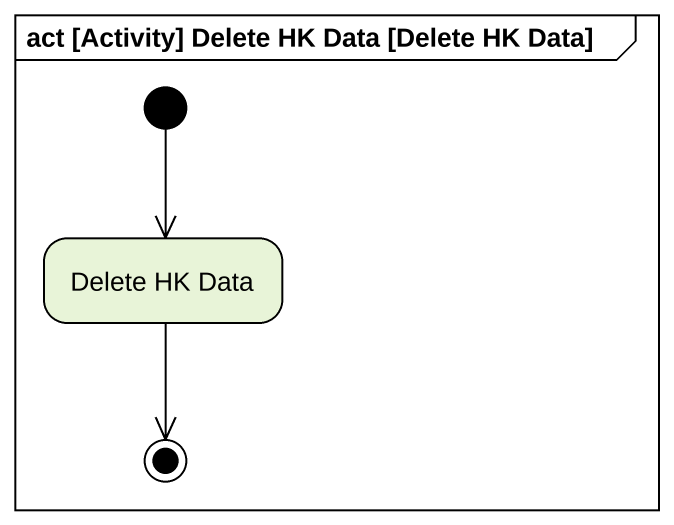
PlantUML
@startuml
mainframe act [Activity] Delete HK Data [Delete HK Data]
hide empty description
state "Delete HK Data" as Delete_HK_Data
[*] --> Delete_HK_Data
Delete_HK_Data --> [*]
@enduml
